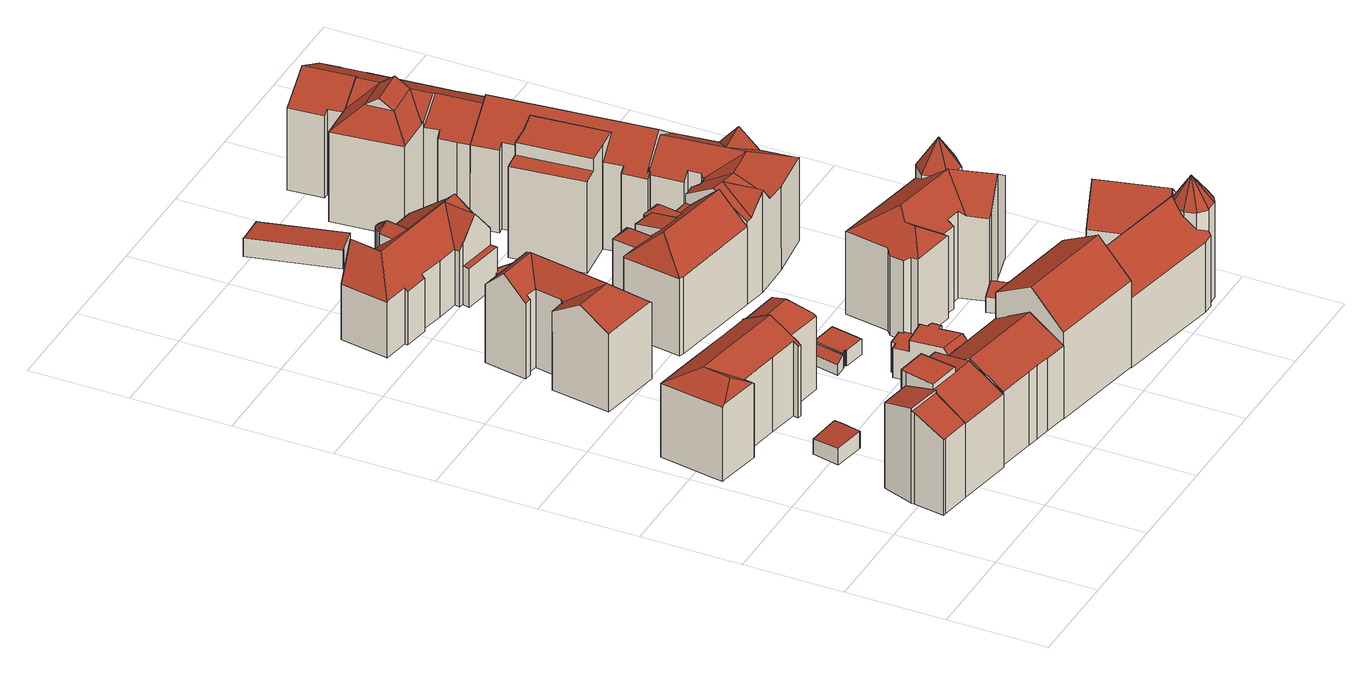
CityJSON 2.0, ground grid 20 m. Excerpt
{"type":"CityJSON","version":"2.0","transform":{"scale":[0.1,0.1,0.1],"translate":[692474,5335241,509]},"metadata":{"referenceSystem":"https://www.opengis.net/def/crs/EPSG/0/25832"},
"CityObjects":{
"building1":{"type":"Building","attributes":{"Gemeindeschluessel":"09162000","HoeheDach":"530.367","HoeheGrund":"510.190","Methode":"2000","NiedrigsteTraufeDesGebaeudes":"526.177","Geometrietyp2DReferenz":"3000","function":"31001_1000","roofType":"2200","measuredHeight":20.18},"geometry":[{"type":"MultiSurface","lod":"2","boundaries":[[[0,1,2,3]],[[4,2,1,5,6,7]],[[3,8,9,10,11,12,13,14,15,16,0]],[[16,5,1,0]],[[17,18,9,8,3,2,4]],[[11,19,20,12]],[[17,4,7,21]],[[10,22,19,11]],[[15,6,5,16]],[[12,20,23,13]],[[9,18,22,10]],[[23,21,7,6,15,14,13]],[[19,22,18,17,21,23,20]]],"semantics":{"surfaces":[{"type":"WallSurface"},{"type":"RoofSurface"},{"type":"GroundSurface"}],"values":[0,1,2,0,0,0,0,0,0,0,0,0,1]}}]},
"building2":{"type":"Building","attributes":{"Gemeindeschluessel":"09162000","HoeheDach":"531.290","HoeheGrund":"510.360","Methode":"2000","NiedrigsteTraufeDesGebaeudes":"525.999","Geometrietyp2DReferenz":"3000","function":"31001_1000","roofType":"3100","measuredHeight":20.93,"storeysAboveGround":4},"geometry":[{"type":"MultiSurface","lod":"2","boundaries":[[[24,25,26,27,28,29]],[[30,31,32,33,34,35,36]],[[31,30,37,38]],[[37,30,36,39,40]],[[38,37,40,2]],[[41,42,26,25]],[[2,40,39,43,44]],[[28,45,18,46,47,29]],[[46,18,2,44]],[[42,32,31,38]],[[41,25,24,29,47,46,44,43,35,34,33]],[[27,26,42,38,2,18,45,28]],[[41,33,32,42]],[[43,39,36,35]]],"semantics":{"surfaces":[{"type":"WallSurface"},{"type":"RoofSurface"},{"type":"GroundSurface"}],"values":[0,0,0,1,0,0,0,0,0,1,2,1,0,0]}}]},
"building3":{"type":"Building","attributes":{"Gemeindeschluessel":"09162000","HoeheDach":"513.843","HoeheGrund":"510.251","Methode":"2000","NiedrigsteTraufeDesGebaeudes":"513.443","Geometrietyp2DReferenz":"3000","function":"31001_2000","roofType":"1000","measuredHeight":3.59},"geometry":[{"type":"MultiSurface","lod":"2","boundaries":[[[48,49,50,51]],[[51,50,52,53]],[[54,55,56,57,48,51,53]],[[56,55,58,59]],[[54,53,52,60]],[[54,60,58,55]],[[57,56,59,61]],[[58,60,52,50,49,61,59]],[[48,57,61,49]]],"semantics":{"surfaces":[{"type":"WallSurface"},{"type":"GroundSurface"},{"type":"RoofSurface"}],"values":[0,0,1,0,0,0,0,2,0]}}]},
"building4":{"type":"Building","attributes":{"Gemeindeschluessel":"09162000","HoeheDach":"529.733","HoeheGrund":"510.770","Methode":"2000","NiedrigsteTraufeDesGebaeudes":"525.974","Geometrietyp2DReferenz":"3000","function":"31001_1000","roofType":"3200","measuredHeight":18.96,"storeysAboveGround":5},"geometry":[{"type":"MultiSurface","lod":"2","boundaries":[[[62,63,64,65,66,67,68,69,70,71,72,73,74]],[[74,73,72,75,76,77,78,79,80,81,82]],[[68,67,66,83,84,85]],[[78,77,86,87,88,79]],[[89,90,91,92,63,62,93,94]],[[95,80,79,88]],[[96,69,68,85]],[[86,77,76,97]],[[98,99,65,64,63,92]],[[100,101,82,102,103,104]],[[81,80,95,105,102,82]],[[106,107,89,94,108,109,100,104]],[[71,110,111,112,75,72]],[[108,113,109]],[[83,66,65,99]],[[108,94,93,62,74,113]],[[70,69,96,114,110,71]],[[97,112,111,110,114,96,85,84,83,99,98,92,91,90,89,107,106,104,103,102,105,95,88,87,86]],[[97,76,75,112]],[[109,113,74,82,101,100]]],"semantics":{"surfaces":[{"type":"RoofSurface"},{"type":"WallSurface"},{"type":"GroundSurface"}],"values":[0,0,1,1,1,1,1,1,1,1,1,1,1,0,1,0,1,2,1,0]}}]},
"building5":{"type":"Building","attributes":{"Gemeindeschluessel":"09162000","HoeheDach":"515.580","HoeheGrund":"510.720","Methode":"2000","NiedrigsteTraufeDesGebaeudes":"514.141","Geometrietyp2DReferenz":"3000","function":"31001_2000","roofType":"2100","measuredHeight":4.86},"geometry":[{"type":"MultiSurface","lod":"2","boundaries":[[[115,116,117,118]],[[119,120,116,115]],[[121,122,123,124]],[[125,126,127,128]],[[119,115,118,121,124,125,128,129]],[[129,130,120,119]],[[128,127,130,129]],[[130,127,126,123,122,117,116,120]],[[124,123,126,125]],[[118,117,122,121]]],"semantics":{"surfaces":[{"type":"WallSurface"},{"type":"GroundSurface"},{"type":"RoofSurface"}],"values":[0,0,0,0,1,0,0,2,0,0]}}]},
"building6":{"type":"Building","attributes":{"Gemeindeschluessel":"09162000","HoeheDach":"530.705","HoeheGrund":"510.870","Methode":"1000","NiedrigsteTraufeDesGebaeudes":"526.419","Geometrietyp2DReferenz":"3000","function":"31001_1000","roofType":"3100","measuredHeight":19.84,"storeysAboveGround":4},"geometry":[{"type":"MultiSurface","lod":"2","boundaries":[[[131,132,133,134]],[[135,136,137,138,139,140,131,134,141,142,143,144,145,146,147]],[[148,137,136,135,147,149,150,151]],[[137,148,152,138]],[[139,153,154,140]],[[132,154,153,152,148,151,155,133]],[[145,156,157,146]],[[143,158,159,144]],[[151,150,149,157,156,159,158,160,155]],[[134,133,155,141]],[[140,154,132,131]],[[144,159,156,145]],[[142,160,158,143]],[[138,152,153,139]],[[149,147,146,157]],[[141,155,160,142]]],"semantics":{"surfaces":[{"type":"WallSurface"},{"type":"GroundSurface"},{"type":"RoofSurface"}],"values":[0,1,0,0,0,2,0,0,2,0,0,0,0,0,0,0]}}]},
"building7":{"type":"Building","attributes":{"Gemeindeschluessel":"09162000","HoeheDach":"529.400","HoeheGrund":"510.860","Methode":"2000","NiedrigsteTraufeDesGebaeudes":"522.780","Geometrietyp2DReferenz":"3000","function":"31001_1000","roofType":"3200","measuredHeight":18.54,"storeysAboveGround":5},"geometry":[{"type":"MultiSurface","lod":"2","boundaries":[[[161,162,163,164,165,166,167]],[[168,169,170,171,166,165]],[[172,173,75,174,175,176]],[[164,177,178,179,180,168,165]],[[177,164,163,181]],[[179,178,182,183]],[[174,75,184,185]],[[186,187,188,189,162,161]],[[190,183,182,181,163,162,189]],[[182,178,177,181]],[[187,186,172,176]],[[183,190,189,188,187,176,175,174,185,170,169,168,180,179]],[[185,184,171,170]],[[186,161,167,173,172]],[[167,166,171,184,75,173]]],"semantics":{"surfaces":[{"type":"RoofSurface"},{"type":"WallSurface"},{"type":"GroundSurface"}],"values":[0,1,1,1,1,1,1,1,1,0,1,2,1,0,0]}}]},
"building8":{"type":"Building","attributes":{"Gemeindeschluessel":"09162000","HoeheDach":"530.880","HoeheGrund":"510.383","Methode":"2000","NiedrigsteTraufeDesGebaeudes":"526.432","Geometrietyp2DReferenz":"3000","function":"31001_1000","roofType":"3100","measuredHeight":20.5},"geometry":[{"type":"MultiSurface","lod":"2","boundaries":[[[191,192,193,194,195,196,197,198,199,200,201,202,203,204,205]],[[196,206,207,197]],[[208,209,210,211]],[[193,212,211,210,194]],[[192,213,212,193]],[[197,207,214,198]],[[215,205,204,216]],[[208,217,218,214,207,206,219,209]],[[195,194,210,209,219]],[[220,221,216,204,203]],[[202,222,220,203]],[[199,198,214,218,223,224]],[[225,215,226,208,211,212,213]],[[227,228,226,221,220,222]],[[226,228,229,224,223,217,208]],[[195,219,206,196]],[[215,225,191,205]],[[217,223,218]],[[227,222,202,201]],[[215,216,221,226]],[[225,213,192,191]],[[224,229,200,199]],[[228,227,201,200,229]]],"semantics":{"surfaces":[{"type":"GroundSurface"},{"type":"WallSurface"},{"type":"RoofSurface"}],"values":[0,1,2,1,1,1,1,2,1,1,1,1,2,2,2,1,1,2,1,2,1,1,1]}}]},
"building9":{"type":"Building","attributes":{"Gemeindeschluessel":"09162000","HoeheDach":"514.293","HoeheGrund":"510.650","Methode":"1000","NiedrigsteTraufeDesGebaeudes":"514.293","Geometrietyp2DReferenz":"3000","function":"31001_2000","roofType":"1000","measuredHeight":3.64},"geometry":[{"type":"MultiSurface","lod":"2","boundaries":[[[230,231,232,233]],[[234,235,236,237]],[[237,236,238,239]],[[233,232,235,234]],[[239,238,231,230]],[[235,232,231,238,236]],[[237,239,230,233,234]]],"semantics":{"surfaces":[{"type":"WallSurface"},{"type":"RoofSurface"},{"type":"GroundSurface"}],"values":[0,0,0,0,0,1,2]}}]},
"building10":{"type":"Building","attributes":{"Gemeindeschluessel":"09162000","HoeheDach":"519.310","HoeheGrund":"510.560","Methode":"2000","NiedrigsteTraufeDesGebaeudes":"515.509","Geometrietyp2DReferenz":"3000","function":"31001_2000","roofType":"1000","measuredHeight":8.75},"geometry":[{"type":"MultiSurface","lod":"2","boundaries":[[[240,241,242,243]],[[230,244,245,239]],[[246,247,248,249]],[[250,251,252,253]],[[254,255,256,257,258,259]],[[260,261,241,240]],[[262,263,264,265]],[[266,267,242,241,261,264,263,252,251]],[[248,268,259,258,269,249]],[[270,271,247,246]],[[250,253,272,255,254,259,268,248,247,271]],[[273,245,244,267,266]],[[267,244,230,274,243,242]],[[263,262,275,276,272,253,252]],[[239,245,273,277]],[[265,264,261,260]],[[278,279,277,273,266,251,250,271,270]],[[240,243,274,230,239,277,279,278,270,246,249,269,258,257,256,276,275,262,265,260]],[[256,255,272,276]]],"semantics":{"surfaces":[{"type":"WallSurface"},{"type":"RoofSurface"},{"type":"GroundSurface"}],"values":[0,0,0,0,0,0,0,1,0,0,1,1,0,0,0,0,0,2,0]}}]},
"building11":{"type":"Building","attributes":{"Gemeindeschluessel":"09162000","HoeheDach":"513.667","HoeheGrund":"510.700","Methode":"1000","NiedrigsteTraufeDesGebaeudes":"512.975","Geometrietyp2DReferenz":"3000","function":"51009_1610","roofType":"2100","measuredHeight":2.97},"geometry":[{"type":"MultiSurface","lod":"2","boundaries":[[[280,281,282,283]],[[284,281,280,285]],[[284,286,282,281]],[[286,284,285,287]],[[287,283,282,286]],[[285,280,283,287]]],"semantics":{"surfaces":[{"type":"WallSurface"},{"type":"GroundSurface"},{"type":"RoofSurface"}],"values":[0,0,1,0,0,2]}}]},
"building12":{"type":"Building","attributes":{"Gemeindeschluessel":"09162000","HoeheDach":"536.090","HoeheGrund":"510.815","Methode":"2000","NiedrigsteTraufeDesGebaeudes":"529.107","Geometrietyp2DReferenz":"3000","function":"31001_9998","roofType":"3100","measuredHeight":25.27,"storeysAboveGround":5},"geometry":[{"type":"MultiSurface","lod":"2","boundaries":[[[288,289,290,291]],[[292,293,294,295]],[[293,292,291,290,296]],[[288,297,298,289]],[[290,289,298,299,296]],[[293,296,299,294]],[[297,288,291,292,295]],[[295,294,299,298,297]]],"semantics":{"surfaces":[{"type":"WallSurface"},{"type":"RoofSurface"},{"type":"GroundSurface"}],"values":[0,0,0,0,1,1,2,0]}}]},
"building13":{"type":"Building","attributes":{"Gemeindeschluessel":"09162000","HoeheDach":"513.971","HoeheGrund":"510.690","Methode":"1000","NiedrigsteTraufeDesGebaeudes":"513.971","Geometrietyp2DReferenz":"3000","function":"31001_2000","roofType":"1000","measuredHeight":3.28},"geometry":[{"type":"MultiSurface","lod":"2","boundaries":[[[284,300,301,281]],[[302,303,304,305]],[[306,307,302,305,308,284,281,309]],[[307,310,303,302]],[[281,301,311,309]],[[307,306,309,311,312,310]],[[313,304,303,310,312,311,301,300]],[[308,313,300,284]],[[305,304,313,308]]],"semantics":{"surfaces":[{"type":"WallSurface"},{"type":"GroundSurface"},{"type":"RoofSurface"}],"values":[0,0,1,0,0,0,2,0,0]}}]},
"building14":{"type":"Building","attributes":{"Gemeindeschluessel":"09162000","HoeheDach":"527.820","HoeheGrund":"510.454","Methode":"2000","NiedrigsteTraufeDesGebaeudes":"518.520","Geometrietyp2DReferenz":"3000","function":"31001_1000","roofType":"3100","measuredHeight":17.37},"geometry":[{"type":"MultiSurface","lod":"2","boundaries":[[[314,315,316,317]],[[318,319,320,321,322]],[[323,324,325,326,327,328]],[[329,330,331,332]],[[333,334,335,336]],[[337,338,339,340]],[[341,316,342]],[[343,344,345,346]],[[347,348,349,350,351,352]],[[353,354,330,329]],[[323,355,356,324]],[[357,358,321,320,359]],[[360,361,362,363,358,324,364,365]],[[342,315,366]],[[367,368,369,370,371,372]],[[347,352,373,374]],[[375,367,372,376,377]],[[378,339,338,357,359]],[[368,379,380,363,362,381,369]],[[382,383,384,331]],[[385,386,387,388]],[[373,352,351,389,342]],[[331,330,354,382]],[[318,322,380,379]],[[363,380,322,321,358]],[[390,327,326,391]],[[392,393,394,395]],[[396,397,385,388,398]],[[316,315,342]],[[342,376,372,371]],[[389,341,342]],[[388,387,399,398]],[[356,394,393,364,324]],[[353,349,348,383,382,354]],[[387,386,390,391,336,335,346,345,340,339,378,319,318,379,368,367,375,400,314,317,401,350,349,353,329,332,402,403,392,395,399]],[[400,375,377,366]],[[355,396,398,399,395,394,356]],[[342,366,377,376]],[[360,342,370,369,381,361]],[[378,359,320,319]],[[396,355,323,328,397]],[[401,317,316,341]],[[347,374,404,360,365,405,384,383,348]],[[392,403,365,364,393]],[[400,366,315,314]],[[325,333,336,391,326]],[[350,401,341,389,351]],[[335,334,343,346]],[[403,402,405,365]],[[404,373,342,360]],[[390,386,385,397,328,327]],[[345,344,337,340]],[[337,344,343,334,333,325,324,358,357,338]],[[342,371,370]],[[332,331,384,405,402]],[[374,373,404]],[[361,381,362]]],"semantics":{"surfaces":[{"type":"WallSurface"},{"type":"RoofSurface"},{"type":"GroundSurface"}],"values":[0,0,1,0,0,0,1,0,0,0,1,1,1,1,0,0,0,0,0,0,0,1,1,0,1,0,0,1,1,1,1,0,1,0,2,0,0,1,1,0,0,0,1,0,0,0,0,0,0,1,0,0,1,1,0,0,0]}}]},
"building15":{"type":"Building","attributes":{"Gemeindeschluessel":"09162000","HoeheDach":"532.710","HoeheGrund":"510.566","Methode":"2000","NiedrigsteTraufeDesGebaeudes":"526.930","Geometrietyp2DReferenz":"3000","function":"31001_1000","roofType":"3100","measuredHeight":22.14,"storeysAboveGround":4},"geometry":[{"type":"MultiSurface","lod":"2","boundaries":[[[406,407,408,409]],[[410,411,412,413,414]],[[415,416,417,410,414]],[[418,419,413,412,420]],[[412,411,421,422,420]],[[410,417,423,424,425,426,427,428,429,430,431,432,421,411]],[[423,433,434,435,424]],[[428,436,437,429]],[[438,427,426,439]],[[425,424,435,440,441,442]],[[416,443,433,423,417]],[[425,442,444,445,446,439,426]],[[442,441,444]],[[418,420,422,447]],[[448,449,450,437,436,438,439,446]],[[438,436,428,427]],[[451,452,408,407]],[[430,451,407,431]],[[416,415,419,418,447,453,406,409,449,448,454,455,456,457,443]],[[449,409,408,452,450]],[[455,454,445,444,441]],[[455,441,440,456]],[[415,414,413,419]],[[448,446,445,454]],[[457,434,433,443]],[[430,429,437,450,452,451]],[[407,406,453,432,431]],[[457,456,440,435,434]],[[421,432,453,447,422]]],"semantics":{"surfaces":[{"type":"WallSurface"},{"type":"RoofSurface"},{"type":"GroundSurface"}],"values":[0,1,0,0,1,1,1,0,0,1,0,1,1,0,0,1,1,1,2,0,0,0,0,0,0,1,0,0,0]}}]},
"building16":{"type":"Building","attributes":{"Gemeindeschluessel":"09162000","HoeheDach":"515.577","HoeheGrund":"511.020","Methode":"3100","NiedrigsteTraufeDesGebaeudes":"515.577","Geometrietyp2DReferenz":"3000","function":"31001_2000","roofType":"1000","measuredHeight":4.56},"geometry":[{"type":"MultiSurface","lod":"2","boundaries":[[[458,459,460,461]],[[462,459,458,463]],[[464,461,460,465]],[[459,462,465,460]],[[462,463,464,465]],[[463,458,461,464]]],"semantics":{"surfaces":[{"type":"WallSurface"},{"type":"RoofSurface"},{"type":"GroundSurface"}],"values":[0,1,2,0,0,0]}}]},
"building17":{"type":"Building","attributes":{"Gemeindeschluessel":"09162000","HoeheDach":"513.346","HoeheGrund":"510.580","Methode":"1000","NiedrigsteTraufeDesGebaeudes":"513.346","Geometrietyp2DReferenz":"3000","function":"31001_2000","roofType":"1000","measuredHeight":2.77},"geometry":[{"type":"MultiSurface","lod":"2","boundaries":[[[466,467,468,469,470,471,472,473,474]],[[466,475,476,467]],[[470,477,478,471]],[[467,476,479,468]],[[468,479,480,469]],[[471,478,481,472]],[[473,482,483,474]],[[472,481,482,473]],[[476,475,483,482,481,478,477,480,479]],[[474,483,475,466]],[[469,480,477,470]]],"semantics":{"surfaces":[{"type":"GroundSurface"},{"type":"WallSurface"},{"type":"RoofSurface"}],"values":[0,1,1,1,1,1,1,1,2,1,1]}}]},
"building18":{"type":"Building","attributes":{"Gemeindeschluessel":"09162000","HoeheDach":"515.695","HoeheGrund":"511.080","Methode":"3100","NiedrigsteTraufeDesGebaeudes":"515.695","Geometrietyp2DReferenz":"3000","function":"31001_2000","roofType":"1000","measuredHeight":4.62},"geometry":[{"type":"MultiSurface","lod":"2","boundaries":[[[484,485,486,487,488]],[[489,490,484,488]],[[491,492,487,486]],[[492,489,488,487]],[[490,493,485,484]],[[489,492,491,493,490]],[[493,491,486,485]]],"semantics":{"surfaces":[{"type":"GroundSurface"},{"type":"WallSurface"},{"type":"RoofSurface"}],"values":[0,1,1,1,1,2,1]}}]},
"building19":{"type":"Building","attributes":{"Gemeindeschluessel":"09162000","HoeheDach":"512.905","HoeheGrund":"510.388","Methode":"1000","NiedrigsteTraufeDesGebaeudes":"512.905","Geometrietyp2DReferenz":"3000","function":"31001_2000","roofType":"1000","measuredHeight":2.52},"geometry":[{"type":"MultiSurface","lod":"2","boundaries":[[[329,494,495,353]],[[496,497,498,402]],[[499,496,402,332,329,353,500,501]],[[500,502,503,501]],[[402,498,504,332]],[[497,505,503,502,495,494,504,498]],[[501,503,505,499]],[[497,496,499,505]],[[332,504,494,329]],[[353,495,502,500]]],"semantics":{"surfaces":[{"type":"WallSurface"},{"type":"GroundSurface"},{"type":"RoofSurface"}],"values":[0,0,1,0,0,2,0,0,0,0]}}]},
"building20":{"type":"Building","attributes":{"Gemeindeschluessel":"09162000","HoeheDach":"513.207","HoeheGrund":"509.270","Methode":"2000","NiedrigsteTraufeDesGebaeudes":"512.852","Geometrietyp2DReferenz":"3000","function":"31001_2000","roofType":"1000","measuredHeight":3.94},"geometry":[{"type":"MultiSurface","lod":"2","boundaries":[[[506,507,508,509]],[[510,511,512,513]],[[509,508,514,515]],[[511,510,516,517]],[[517,516,507,506]],[[515,514,513,512]],[[510,513,514,508,507,516]],[[512,511,517,506,509,515]]],"semantics":{"surfaces":[{"type":"WallSurface"},{"type":"RoofSurface"},{"type":"GroundSurface"}],"values":[0,0,0,0,0,0,1,2]}}]},
"building21":{"type":"Building","attributes":{"Gemeindeschluessel":"09162000","HoeheDach":"514.380","HoeheGrund":"511.220","Methode":"1000","NiedrigsteTraufeDesGebaeudes":"514.380","Geometrietyp2DReferenz":"3000","function":"31001_2000","roofType":"1000","measuredHeight":3.16},"geometry":[{"type":"MultiSurface","lod":"2","boundaries":[[[518,519,520,521,522]],[[523,524,525,526,527]],[[520,525,524,521]],[[518,527,526,519]],[[522,523,527,518]],[[521,524,523,522]],[[519,526,525,520]]],"semantics":{"surfaces":[{"type":"GroundSurface"},{"type":"RoofSurface"},{"type":"WallSurface"}],"values":[0,1,2,2,2,2,2]}}]},
"building22":{"type":"Building","attributes":{"Gemeindeschluessel":"09162000","HoeheDach":"536.120","HoeheGrund":"510.631","Methode":"2000","NiedrigsteTraufeDesGebaeudes":"518.830","Geometrietyp2DReferenz":"3000","function":"31001_1000","roofType":"3100","measuredHeight":25.49,"storeysAboveGround":4},"geometry":[{"type":"MultiSurface","lod":"2","boundaries":[[[528,529,530,531]],[[532,533,534,535]],[[536,537,538,539]],[[540,541,542,543]],[[530,544,545,546,536]],[[540,547,548,549,541]],[[550,551,533,532]],[[552,553,554,555,556,557]],[[558,559,560,561]],[[562,550,532,535,563,564,529,528,565,566,567,568,558,561,569,547,540,543,553,552,570,571,572,573,574]],[[575,536,576]],[[577,539,578,579,580]],[[581,571,570,582,583]],[[572,584,585,573]],[[533,551,586,536]],[[549,548,587,588]],[[571,581,584,572]],[[573,585,589,574]],[[550,562,590,586,551]],[[591,592,536,575]],[[593,594,567,566]],[[582,570,552,557]],[[595,591,575,596]],[[538,537,597]],[[565,528,531,598,592]],[[586,590,537,536]],[[567,594,599,568]],[[597,537,590,600]],[[588,555,554,542,541,549]],[[601,576,602]],[[598,531,530,536]],[[563,535,534,546,545]],[[598,536,592]],[[593,595,596,601,602,580,603,599,594]],[[563,545,544,564]],[[543,542,554,553]],[[604,548,547,569]],[[564,544,530,529]],[[577,536,539]],[[582,557,556,587,579,578,583]],[[558,568,599,603,559]],[[604,560,559,603,580,579,587,548]],[[536,577,602,576]],[[566,565,592,591,595,593]],[[561,560,604,569]],[[577,580,602]],[[546,534,533,536]],[[596,575,576,601]],[[538,578,539]],[[581,583,578,538,597,600,589,585,584]],[[562,574,589,600,590]],[[588,587,556,555]]],"semantics":{"surfaces":[{"type":"WallSurface"},{"type":"RoofSurface"},{"type":"GroundSurface"}],"values":[0,0,1,0,1,0,0,0,0,2,1,0,0,0,1,0,0,0,0,1,0,0,0,0,0,1,0,0,1,0,1,0,1,1,0,0,0,0,1,1,0,1,1,0,0,0,1,0,0,1,0,0]}}]},
"building23":{"type":"Building","attributes":{"Gemeindeschluessel":"09162000","HoeheDach":"537.350","HoeheGrund":"510.653","Methode":"2000","NiedrigsteTraufeDesGebaeudes":"527.456","Geometrietyp2DReferenz":"3000","function":"31001_1000","roofType":"3200","measuredHeight":26.7,"storeysAboveGround":4},"geometry":[{"type":"MultiSurface","lod":"2","boundaries":[[[605,606,607,608,609,610]],[[611,612,613,614]],[[615,616,617,618,619]],[[620,621,622,623,613]],[[624,614,613,625]],[[613,626,627,625]],[[628,625,627,629]],[[630,631,632,633,634,635,636,606,605,637,638,639,616,615,640,641]],[[642,643,644,636,635]],[[614,645,611]],[[646,610,609,647,648,649,618,617,650,651]],[[608,607,644,643,648,647]],[[631,652,653,632]],[[610,646,637,605]],[[633,632,653,654,655]],[[653,652,656,657,645,654]],[[636,644,607,606]],[[658,620,613]],[[630,656,652,631]],[[624,625,628]],[[642,659,655,654,645,649,648,643]],[[613,623,626]],[[649,645,624,628,629,619,618]],[[633,655,659,634]],[[630,641,660,657,656]],[[661,612,611]],[[662,663,664]],[[665,666,612,661]],[[664,622,621,662]],[[646,651,638,637]],[[629,627,626,623,622,664,663,640,615,619]],[[634,659,642,635]],[[638,651,650,639]],[[660,665,661,611,645,657]],[[624,645,614]],[[660,641,640,663,662,621,620,658,666,665]],[[608,647,609]],[[650,617,616,639]],[[612,666,658,613]]],"semantics":{"surfaces":[{"type":"WallSurface"},{"type":"RoofSurface"},{"type":"GroundSurface"}],"values":[0,1,0,1,1,1,0,2,0,0,1,1,0,0,0,1,0,1,0,0,1,1,1,0,0,0,1,0,0,0,0,0,0,1,0,0,1,0,1]}}]},
"building24":{"type":"Building","attributes":{"Gemeindeschluessel":"09162000","HoeheDach":"532.511","HoeheGrund":"510.539","Methode":"2000","NiedrigsteTraufeDesGebaeudes":"529.920","Geometrietyp2DReferenz":"3000","function":"31001_2000","roofType":"1000","measuredHeight":21.97},"geometry":[{"type":"MultiSurface","lod":"2","boundaries":[[[667,668,669,670]],[[671,672,668,667]],[[673,674,670,669]],[[673,675,676,677,678,674]],[[679,680,676,675]],[[680,681,677,676]],[[681,682,678,677]],[[679,672,671,682,681,680]],[[672,679,675,673,669,668]],[[667,670,674,678,682,671]]],"semantics":{"surfaces":[{"type":"WallSurface"},{"type":"RoofSurface"},{"type":"GroundSurface"}],"values":[0,0,0,0,0,1,0,0,2,1]}}]},
"building25":{"type":"Building","attributes":{"Gemeindeschluessel":"09162000","HoeheDach":"532.410","HoeheGrund":"510.610","Methode":"2000","NiedrigsteTraufeDesGebaeudes":"528.190","Geometrietyp2DReferenz":"3000","function":"31001_1000","roofType":"3100","measuredHeight":21.8,"storeysAboveGround":4},"geometry":[{"type":"MultiSurface","lod":"2","boundaries":[[[683,684,443,416,685]],[[686,687,688,689]],[[690,691,415,416,443,692,693,694,695,696,697,698,699,700,701,702,703,704,705]],[[685,416,415,706]],[[707,708,709]],[[709,708,710,711,712]],[[713,714,715,695,694]],[[716,717,709,718,719]],[[690,720,721,722,687,686,691]],[[720,690,705,716,719]],[[722,721,723,688]],[[695,715,724,696]],[[687,722,688]],[[713,725,726,684,683,688,723,714]],[[700,727,728,701]],[[693,725,713,694]],[[720,719,718,723,721]],[[699,729,727,700]],[[703,711,710,704]],[[685,706,689,688,683]],[[692,726,725,693]],[[701,728,730,702]],[[706,415,691,686,689]],[[717,707,709]],[[723,718,731,724,715,714]],[[698,732,729,699]],[[697,696,724,731,733]],[[716,705,704,710,708,707,717]],[[709,712,730,728,727,729,732,733,731,718]],[[443,684,726,692]],[[703,702,730,712,711]],[[732,698,697,733]]],"semantics":{"surfaces":[{"type":"WallSurface"},{"type":"RoofSurface"},{"type":"GroundSurface"}],"values":[0,1,2,0,1,1,0,1,0,0,1,0,1,1,0,0,1,0,0,1,0,0,0,1,1,0,0,0,1,0,0,0]}}]},
"building26":{"type":"Building","attributes":{"Gemeindeschluessel":"09162000","HoeheDach":"533.770","HoeheGrund":"510.481","Methode":"2000","NiedrigsteTraufeDesGebaeudes":"528.006","Geometrietyp2DReferenz":"3000","function":"31001_1000","roofType":"3100","measuredHeight":23.29,"storeysAboveGround":5},"geometry":[{"type":"MultiSurface","lod":"2","boundaries":[[[734,735,736,737]],[[738,739,740,741,742]],[[738,742,743,737,736,744,745,670,746,747,748,749,750,751]],[[672,747,746,668]],[[752,753,754,755,672,668,669,673,756,735,734,757,740,739]],[[742,741,758,743]],[[754,749,748,755]],[[735,756,744,736]],[[758,757,734,737,743]],[[753,752,751,750]],[[753,750,749,754]],[[669,670,745,673]],[[740,757,758,741]],[[739,738,751,752]],[[668,746,670,669]],[[673,745,744,756]],[[672,755,748,747]]],"semantics":{"surfaces":[{"type":"WallSurface"},{"type":"RoofSurface"},{"type":"GroundSurface"}],"values":[0,0,1,0,2,1,0,0,0,0,0,0,0,0,0,0,0]}}]},
"building27":{"type":"Building","attributes":{"Gemeindeschluessel":"09162000","HoeheDach":"534.940","HoeheGrund":"510.449","Methode":"2000","NiedrigsteTraufeDesGebaeudes":"527.338","Geometrietyp2DReferenz":"3000","function":"31001_1000","roofType":"3100","measuredHeight":24.49,"storeysAboveGround":4},"geometry":[{"type":"MultiSurface","lod":"2","boundaries":[[[759,760,761,762]],[[763,764,765,766]],[[764,767,768,769,770,771,772,773,774,775,776,777,778,761,760,779,780,781,782,783,784]],[[785,786,783,782]],[[787,763,766]],[[788,789,776,775]],[[790,791,792,793]],[[794,795,796,797]],[[798,799,800,801,802]],[[803,798,802,786,785,804]],[[805,806,807,808,809,810]],[[811,788,775,774]],[[787,800,810,809,763]],[[812,772,771,813]],[[789,814,777,776]],[[766,765,784,787]],[[811,774,773,815]],[[816,817,818,770,769]],[[799,805,810,800]],[[819,820,797,796]],[[812,815,773,772]],[[791,804,785,782,781,792]],[[813,771,770,818]],[[764,784,765]],[[768,767,821,822]],[[806,795,794,822,821,807]],[[823,778,777,814]],[[768,822,794,797,820,816,769]],[[824,780,779,825]],[[823,762,761,778]],[[781,780,824,793,792]],[[784,783,786,802,801]],[[807,821,767,764,808]],[[787,784,801,800]],[[812,813,818,817,819,796,795,806,805,799,798,803,790,793,824,825,759,762,823,814,789,788,811,815]],[[791,790,803,804]],[[808,764,763,809]],[[817,816,820,819]],[[825,779,760,759]]],"semantics":{"surfaces":[{"type":"WallSurface"},{"type":"RoofSurface"},{"type":"GroundSurface"}],"values":[0,1,1,0,0,0,0,0,0,0,0,0,1,0,0,1,0,0,0,0,0,1,0,0,0,0,0,1,0,0,0,1,1,1,2,0,1,0,0]}}]}
},
"vertices":[
[180,262,12],[180,262,194],[165,202,212],[165,202,12],[164,196,214],[115,273,194],[93,210,213],[92,209,214],[164,196,12],[162,191,12],[148,131,12],[88,141,12],[83,142,12],[92,204,12],[92,209,12],[93,210,12],[115,273,12],[164,196,208],[162,191,206],[88,141,172],[83,142,172],[92,209,208],[148,131,172],[92,204,206],
[152,130,14],[262,111,14],[262,111,170],[152,130,170],[148,131,170],[148,131,14],[243,263,223],[243,263,203],[285,256,203],[285,256,14],[243,263,14],[183,273,14],[183,273,223],[231,191,223],[231,191,212],[180,262,223],[165,202,223],[274,183,14],[274,183,212],[180,262,14],[165,202,14],[160,183,201],[162,191,14],[160,183,14],
[220,425,12],[220,425,44],[225,424,44],[225,424,12],[221,406,46],[221,406,12],[209,366,12],[206,367,12],[144,378,12],[157,433,12],[206,367,48],[144,378,48],[209,366,48],[157,433,44],
[97,537,175],[97,539,176],[98,538,176],[179,524,176],[241,513,176],[240,510,175],[239,502,170],[246,501,170],[248,509,175],[251,526,184],[258,566,207],[107,593,207],[60,601,207],[260,573,204],[268,620,177],[268,623,175],[268,624,175],[262,624,175],[205,634,175],[116,650,175],[23,667,175],[241,513,18],[240,510,18],[239,502,18],[268,623,18],[268,624,18],[262,624,18],[93,518,18],[96,536,18],[97,537,18],[97,539,18],[96,536,176],[93,518,176],[205,634,18],[246,501,18],[268,620,18],[98,538,18],[179,524,18],[2,535,175],[4,552,175],[23,667,18],[4,552,18],[2,535,18],[116,650,18],[8,534,18],[90,519,18],[90,519,178],[8,534,179],[251,526,18],[258,566,18],[260,573,18],[51,544,207],[248,509,18],
[299,341,17],[299,341,66],[301,349,66],[301,349,17],[291,290,17],[291,290,66],[327,345,17],[327,345,55],[324,325,55],[324,325,17],[332,324,17],[332,324,51],[326,284,51],[326,284,17],[313,286,17],[313,286,57],
[336,98,19],[336,98,175],[262,111,175],[262,111,19],[464,215,19],[453,152,19],[452,150,19],[440,79,19],[392,88,19],[362,93,19],[274,183,19],[285,256,19],[323,249,19],[352,244,19],[363,242,19],[387,238,19],[465,225,19],[452,150,216],[465,225,174],[464,215,180],[453,152,217],[440,79,174],[392,88,174],[362,93,175],[274,183,217],[363,242,174],[387,238,174],[323,249,174],[352,244,174],[285,256,174],
[333,518,179],[339,547,179],[341,547,175],[346,573,175],[344,573,178],[349,604,178],[319,564,204],[344,573,19],[349,604,19],[350,608,19],[350,608,176],[251,526,176],[259,573,204],[260,573,19],[259,573,19],[251,526,19],[346,573,138],[359,571,138],[359,571,19],[346,573,19],[341,547,138],[354,544,138],[354,544,19],[268,620,176],[268,620,19],[332,512,175],[332,512,19],[333,518,19],[339,547,19],[341,547,19],
[253,872,14],[258,871,14],[243,791,14],[116,814,14],[135,934,14],[138,933,14],[164,930,14],[165,928,14],[176,936,14],[186,991,14],[161,996,14],[160,989,14],[145,991,14],[161,1078,14],[285,1056,14],[138,933,181],[164,930,181],[206,860,219],[125,874,219],[116,814,180],[238,792,180],[243,791,176],[258,871,176],[165,928,182],[285,1056,180],[161,1078,180],[173,929,180],[168,930,180],[135,934,181],[145,991,174],[153,1038,219],[160,989,175],[174,935,180],[176,936,181],[253,872,180],[235,1024,219],[161,996,181],[185,991,181],[186,991,181],
[493,277,16],[493,277,53],[502,276,53],[502,276,16],[492,220,16],[492,220,53],[469,224,53],[469,224,16],[479,280,53],[479,280,16],
[498,346,16],[498,346,103],[487,346,103],[487,346,16],[493,277,65],[479,280,65],[444,410,16],[444,410,79],[444,419,79],[444,419,16],[431,378,79],[431,378,103],[485,383,103],[485,383,79],[479,417,79],[480,412,79],[480,412,16],[479,417,16],[479,421,16],[479,421,79],[498,365,16],[498,365,103],[486,368,16],[486,368,103],[491,367,103],[491,367,16],[436,312,103],[491,302,103],[464,420,79],[464,420,16],[429,409,16],[429,409,79],[483,412,79],[438,287,65],[491,302,16],[485,383,16],[483,412,16],[438,287,16],[431,378,16],[436,312,16],
[427,562,47],[427,562,17],[405,566,17],[405,566,40],[414,499,17],[414,499,47],[391,498,17],[391,498,40],
[664,190,18],[664,190,229],[665,186,231],[665,186,18],[639,43,18],[639,43,201],[440,79,202],[440,79,18],[652,114,271],[465,225,18],[465,225,229],[452,149,271],
[414,499,50],[427,562,50],[425,497,17],[425,497,50],[425,500,50],[425,500,17],[471,499,17],[469,489,17],[423,501,17],[481,553,17],[469,489,50],[481,553,50],[471,499,50],[423,501,50],
[272,1345,14],[272,1345,160],[280,1343,160],[280,1343,14],[205,1354,14],[116,1338,14],[116,1338,132],[176,1349,188],[205,1354,144],[343,1186,188],[354,1250,188],[300,1205,132],[298,1194,133],[308,1193,145],[308,1192,145],[359,1339,14],[359,1339,95],[362,1324,95],[362,1324,14],[300,1205,133],[256,1212,133],[256,1212,14],[300,1205,14],[151,1225,127],[152,1231,133],[152,1231,14],[151,1225,14],[285,1340,160],[271,1323,177],[203,1222,133],[202,1216,127],[202,1216,14],[203,1222,14],[289,1335,137],[321,1330,137],[321,1330,14],[289,1335,14],[289,1335,160],[289,1335,159],[355,1338,14],[355,1338,95],[389,1178,132],[389,1191,134],[100,1240,133],[164,1283,188],[99,1240,132],[263,1279,177],[247,1301,159],[252,1329,133],[208,1337,133],[383,1245,188],[379,1258,177],[266,1344,160],[256,1335,14],[253,1329,14],[253,1329,161],[254,1329,161],[255,1335,160],[256,1335,160],[291,1323,159],[291,1323,144],[260,1340,14],[259,1339,160],[260,1340,160],[99,1240,14],[207,1337,14],[207,1337,134],[252,1329,159],[324,1330,95],[324,1330,136],[362,1324,136],[305,1179,96],[305,1179,14],[388,1164,14],[388,1164,96],[288,1336,160],[308,1193,14],[298,1194,14],[385,1233,14],[385,1233,177],[389,1192,136],[389,1192,14],[389,1178,96],[308,1192,96],[389,1176,96],[389,1176,14],[266,1344,14],[285,1340,14],[378,1263,14],[379,1258,14],[287,1301,159],[378,1263,174],
[388,938,16],[388,938,180],[431,931,180],[431,931,16],[534,800,237],[371,830,237],[326,776,181],[335,774,180],[524,740,181],[524,740,16],[534,803,16],[534,803,235],[326,776,16],[335,774,16],[326,776,180],[345,895,182],[344,895,180],[545,862,179],[514,867,179],[489,850,199],[471,875,179],[467,849,204],[422,857,204],[426,883,179],[400,866,199],[381,890,180],[381,889,181],[547,872,179],[543,873,179],[515,877,179],[431,914,193],[431,914,179],[476,904,193],[476,904,179],[515,877,180],[522,915,180],[497,898,199],[547,872,16],[481,921,181],[480,921,180],[477,904,180],[344,895,16],[477,904,16],[430,914,16],[430,914,180],[407,914,199],[431,930,181],[381,889,16],[480,921,16],[522,915,16],[515,877,16],[543,873,16],
[628,196,66],[632,215,66],[632,215,20],[628,196,20],[654,225,66],[664,190,66],[664,190,20],[654,225,20],
[432,1133,16],[413,978,16],[412,975,16],[358,985,16],[355,986,16],[383,1165,16],[388,1164,16],[389,1176,16],[427,1151,16],[432,1133,43],[413,978,43],[355,986,43],[383,1165,43],[412,975,43],[358,985,43],[388,1164,43],[389,1176,43],[427,1151,43],
[665,186,21],[664,190,21],[696,201,21],[691,169,21],[663,174,21],[663,174,67],[665,186,67],[696,201,67],[691,169,67],[664,190,67],
[359,1339,39],[355,1338,39],[432,1269,14],[432,1269,39],[378,1263,39],[411,1364,14],[353,1348,14],[356,1348,14],[353,1348,39],[356,1348,39],[362,1324,39],[411,1364,39],
[336,1440,3],[336,1440,42],[332,1439,42],[332,1439,3],[351,1618,39],[351,1618,3],[293,1614,3],[293,1614,42],[290,1614,42],[290,1614,3],[391,1453,39],[391,1453,3],
[677,347,22],[719,359,22],[728,361,22],[738,325,22],[686,311,22],[686,311,54],[738,325,54],[728,361,54],[719,359,54],[677,347,54],
[903,7,16],[917,16,16],[917,16,219],[903,7,219],[931,53,16],[931,53,222],[932,49,219],[932,49,16],[892,48,271],[912,79,218],[899,80,218],[885,82,218],[782,171,16],[782,171,98],[790,173,98],[790,173,16],[922,23,219],[929,33,219],[929,34,220],[778,154,16],[778,154,163],[778,154,98],[933,55,16],[933,55,218],[832,218,16],[784,205,16],[784,205,98],[801,210,98],[801,210,163],[832,218,210],[652,115,16],[652,115,233],[663,174,165],[663,174,16],[929,63,16],[929,33,16],[922,23,16],[877,7,16],[874,1,16],[855,2,16],[639,43,16],[691,169,16],[848,222,16],[897,236,16],[906,205,16],[918,160,16],[940,66,16],[858,21,218],[853,44,218],[863,72,218],[885,82,237],[878,78,226],[863,72,237],[897,236,166],[848,222,234],[850,223,237],[906,205,165],[918,160,163],[929,63,219],[816,147,163],[816,147,98],[940,66,166],[929,63,218],[877,7,218],[877,7,219],[874,1,166],[855,2,164],[877,7,173],[858,21,184],[912,79,200],[902,7,219],[639,43,164],[929,63,182],[853,44,207],[856,55,218],[651,112,237],[691,169,165],
[548,417,16],[639,402,16],[639,402,191],[638,402,192],[549,417,192],[548,417,192],[796,459,219],[808,457,219],[789,493,284],[767,464,219],[573,571,16],[558,481,16],[558,481,192],[573,570,192],[573,571,191],[824,509,220],[823,510,219],[803,528,219],[802,528,220],[759,494,219],[755,510,219],[779,533,220],[779,533,219],[755,510,210],[779,533,191],[790,378,16],[728,361,16],[719,359,16],[704,414,16],[672,419,16],[670,406,16],[638,412,16],[550,432,16],[542,442,16],[546,470,16],[819,525,16],[855,395,16],[670,406,192],[640,411,192],[638,412,193],[767,464,238],[550,432,191],[600,449,223],[603,470,223],[628,490,238],[546,470,185],[542,442,185],[728,361,198],[719,359,192],[708,400,192],[704,414,200],[790,378,237],[791,378,238],[832,480,220],[672,419,200],[855,395,191],[808,457,212],[823,510,191],[819,525,191],[803,528,191],[832,480,191],[832,480,219],
[617,1051,235],[617,1051,15],[602,1203,15],[602,1203,235],[572,1046,235],[572,1046,15],[555,1193,15],[555,1193,235],[475,1185,15],[475,1185,209],[513,1189,209],[513,1189,235],[491,1037,15],[491,1037,209],[527,1042,209],[527,1042,235],
[536,812,234],[547,872,198],[534,803,229],[570,732,232],[571,732,234],[563,807,234],[538,738,192],[647,733,16],[570,732,16],[553,871,16],[578,875,16],[580,859,16],[602,861,16],[602,863,16],[609,871,16],[607,897,16],[587,894,16],[581,958,16],[580,962,16],[639,970,16],[654,972,16],[719,980,16],[745,745,16],[524,740,192],[732,857,234],[728,894,192],[663,848,234],[719,980,192],[654,972,231],[649,971,234],[580,859,203],[590,860,201],[602,861,201],[745,745,192],[737,819,192],[667,810,234],[744,745,193],[647,733,193],[604,733,196],[601,733,196],[596,801,234],[602,863,200],[578,875,194],[553,871,198],[581,958,193],[580,962,193],[587,894,192],[639,970,228],[603,864,200],[607,897,204],[609,871,204],
[532,1287,15],[538,1232,15],[538,1232,190],[532,1287,190],[580,962,200],[580,962,15],[719,980,15],[719,980,191],[643,970,248],[609,1293,248],[550,1234,199],[555,1193,199],[617,1051,234],[572,1046,200],[576,1007,200],[564,1006,192],[569,956,191],[581,958,200],[581,958,15],[569,956,15],[564,1006,15],[576,1007,15],[550,1234,15],[685,1300,15],[685,1300,191],
[652,1640,14],[652,1640,187],[656,1601,187],[656,1601,14],[505,1422,239],[580,1428,239],[577,1456,259],[502,1450,259],[584,1384,239],[593,1385,234],[602,1293,234],[685,1300,187],[682,1325,187],[681,1332,187],[688,1333,184],[683,1382,183],[677,1381,187],[661,1551,187],[667,1552,183],[662,1602,183],[586,1635,224],[571,1634,233],[569,1634,234],[579,1530,234],[570,1529,239],[574,1483,239],[520,1525,196],[520,1525,207],[500,1478,239],[677,1381,14],[661,1551,14],[504,1558,14],[504,1558,188],[498,1629,188],[498,1629,14],[540,1350,198],[540,1350,14],[526,1347,14],[526,1347,189],[520,1524,14],[440,1519,14],[440,1519,205],[518,1524,206],[520,1524,207],[516,1559,14],[516,1559,195],[454,1377,14],[536,1381,14],[536,1381,209],[532,1381,206],[456,1377,207],[454,1377,206],[683,1382,14],[681,1332,14],[682,1325,14],[667,1552,14],[688,1333,14],[532,1287,189],[532,1287,14],[685,1300,14],[529,1312,14],[529,1312,189],[536,1380,209],[536,1380,197],[662,1602,14],[571,1634,14],[586,1635,14]
]}
